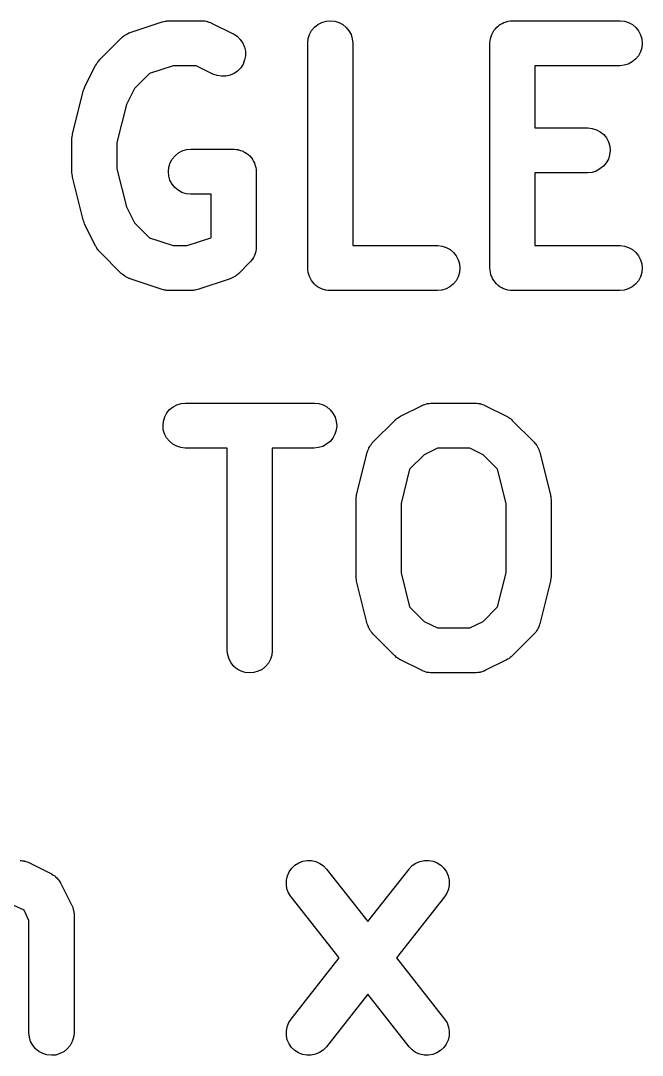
# Model space of a CAD drawing. Extents: x 74 to 212, y -170 to -83.
# Drawn here: x 195.15 to 199.29, y -112.3 to -105.4 of the extents above; entities that cross this region are included whole.
import ezdxf

# ---------------------------------------------------------------- set-up
doc = ezdxf.new("R2010")
doc.units = 0
doc.header["$MEASUREMENT"] = 0
doc.layers.add('BLACK', color=7, linetype='CONTINUOUS')

msp = doc.modelspace()

# ---------------------------------------------------------------- linework, layer by layer
at = {"layer": 'BLACK', "linetype": 'CONTINUOUS'}
for p, q in [((195.88, -105.483), (196.094, -105.412)), ((196.094, -105.412), (196.096, -105.411)), ((196.096, -105.411), (196.104, -105.41)), ((196.104, -105.41), (196.113, -105.407)), ((196.113, -105.407), (196.119, -105.407)), ((196.119, -105.407), (196.125, -105.405)), ((196.125, -105.405), (196.133, -105.405)), ((196.133, -105.405), (196.142, -105.404)), ((196.142, -105.404), (196.356, -105.404)), ((196.356, -105.404), (196.358, -105.404)), ((196.358, -105.404), (196.362, -105.405)), ((196.362, -105.405), (196.367, -105.405)), ((196.367, -105.405), (196.377, -105.406)), ((196.377, -105.406), (196.387, -105.408)), ((196.387, -105.408), (196.391, -105.409)), ((196.391, -105.409), (196.396, -105.41)), ((196.396, -105.41), (196.405, -105.413)), ((196.405, -105.413), (196.415, -105.416)), ((196.415, -105.416), (196.419, -105.419)), ((196.419, -105.419), (196.423, -105.42)), ((196.423, -105.42), (196.566, -105.492)), ((197.108, -105.447), (197.131, -105.429)), ((197.131, -105.429), (197.157, -105.415)), ((197.157, -105.415), (197.185, -105.407)), ((197.185, -105.407), (197.214, -105.404)), ((197.214, -105.404), (197.243, -105.407)), ((197.243, -105.407), (197.271, -105.416)), ((197.271, -105.416), (197.297, -105.43)), ((197.297, -105.43), (197.32, -105.449)), ((198.333, -105.438), (198.344, -105.429)), ((198.344, -105.429), (198.345, -105.429)), ((198.345, -105.429), (198.358, -105.422)), ((198.345, -105.429), (198.345, -105.429)), ((198.358, -105.422), (198.37, -105.416)), ((198.37, -105.416), (198.371, -105.415)), ((198.371, -105.415), (198.385, -105.411)), ((198.371, -105.415), (198.371, -105.415)), ((198.385, -105.411), (198.398, -105.407)), ((198.398, -105.407), (198.399, -105.407)), ((198.399, -105.407), (198.413, -105.406)), ((198.399, -105.407), (198.399, -105.407)), ((198.413, -105.406), (198.427, -105.404)), ((198.427, -105.404), (199.142, -105.404)), ((199.142, -105.404), (199.144, -105.404)), ((199.144, -105.404), (199.173, -105.408)), ((199.173, -105.408), (199.201, -105.416)), ((199.201, -105.416), (199.226, -105.43)), ((199.226, -105.43), (199.249, -105.449)), ((195.838, -105.506), (195.846, -105.5)), ((195.846, -105.5), (195.85, -105.498)), ((195.85, -105.498), (195.853, -105.495)), ((195.853, -105.495), (195.863, -105.491)), ((195.863, -105.491), (195.872, -105.486)), ((195.872, -105.486), (195.876, -105.485)), ((195.876, -105.485), (195.88, -105.483)), ((196.566, -105.492), (196.568, -105.492)), ((196.568, -105.492), (196.592, -105.508)), ((197.066, -105.523), (197.075, -105.495)), ((197.075, -105.495), (197.089, -105.47)), ((197.089, -105.47), (197.108, -105.447)), ((197.32, -105.449), (197.338, -105.471)), ((197.338, -105.471), (197.352, -105.497)), ((197.352, -105.497), (197.36, -105.525)), ((198.285, -105.51), (198.289, -105.496)), ((198.289, -105.496), (198.29, -105.495)), ((198.289, -105.496), (198.289, -105.496)), ((198.29, -105.495), (198.296, -105.483)), ((198.296, -105.483), (198.303, -105.47)), ((198.303, -105.47), (198.303, -105.47)), ((198.303, -105.47), (198.304, -105.47)), ((198.304, -105.47), (198.313, -105.459)), ((198.313, -105.459), (198.322, -105.448)), ((198.322, -105.447), (198.333, -105.438)), ((198.322, -105.448), (198.322, -105.447)), ((198.322, -105.447), (198.322, -105.447)), ((199.249, -105.449), (199.267, -105.472)), ((199.267, -105.472), (199.281, -105.498)), ((199.281, -105.498), (199.289, -105.526)), ((195.678, -105.662), (195.821, -105.52)), ((195.821, -105.52), (195.823, -105.518)), ((195.823, -105.518), (195.826, -105.515)), ((195.826, -105.515), (195.829, -105.512)), ((195.829, -105.512), (195.838, -105.506)), ((196.592, -105.508), (196.613, -105.529)), ((196.613, -105.529), (196.63, -105.553)), ((196.63, -105.553), (196.642, -105.58)), ((197.063, -105.552), (197.066, -105.523)), ((197.063, -105.554), (197.063, -105.552)), ((197.063, -107.054), (197.063, -105.554)), ((197.36, -105.525), (197.363, -105.554)), ((197.363, -105.554), (197.363, -106.904)), ((198.277, -105.552), (198.279, -105.538)), ((198.277, -105.553), (198.277, -105.552)), ((198.277, -105.554), (198.277, -105.553)), ((198.277, -105.553), (198.277, -105.553)), ((198.277, -105.553), (198.277, -105.553)), ((198.277, -107.054), (198.277, -105.554)), ((198.279, -105.538), (198.28, -105.524)), ((198.28, -105.524), (198.281, -105.524)), ((198.281, -105.523), (198.285, -105.51)), ((198.281, -105.524), (198.281, -105.523)), ((199.289, -105.526), (199.292, -105.555)), ((199.292, -105.555), (199.289, -105.584)), ((196.642, -105.58), (196.648, -105.608)), ((196.648, -105.638), (196.643, -105.666)), ((196.648, -105.608), (196.648, -105.638)), ((199.266, -105.638), (199.247, -105.661)), ((199.28, -105.612), (199.266, -105.638)), ((199.289, -105.584), (199.28, -105.612)), ((195.579, -105.844), (195.65, -105.701)), ((195.65, -105.701), (195.651, -105.7)), ((195.651, -105.7), (195.656, -105.693)), ((195.656, -105.693), (195.66, -105.685)), ((195.66, -105.685), (195.664, -105.68)), ((195.664, -105.68), (195.667, -105.675)), ((195.667, -105.675), (195.673, -105.669)), ((195.673, -105.669), (195.678, -105.662)), ((196.166, -105.704), (196.008, -105.757)), ((196.321, -105.704), (196.166, -105.704)), ((196.432, -105.76), (196.321, -105.704)), ((196.632, -105.694), (196.617, -105.718)), ((196.643, -105.666), (196.632, -105.694)), ((199.142, -105.704), (198.577, -105.704)), ((198.577, -105.704), (198.577, -106.119)), ((199.171, -105.701), (199.142, -105.704)), ((199.199, -105.693), (199.171, -105.701)), ((199.225, -105.679), (199.199, -105.693)), ((199.247, -105.661), (199.225, -105.679)), ((196.008, -105.757), (195.908, -105.857)), ((196.459, -105.77), (196.432, -105.76)), ((196.488, -105.775), (196.459, -105.77)), ((196.517, -105.775), (196.488, -105.775)), ((196.546, -105.768), (196.517, -105.775)), ((196.573, -105.756), (196.546, -105.768)), ((196.596, -105.74), (196.573, -105.756)), ((196.617, -105.718), (196.596, -105.74)), ((195.573, -105.859), (195.578, -105.846)), ((195.578, -105.846), (195.579, -105.845)), ((195.579, -105.845), (195.579, -105.844)), ((195.496, -106.161), (195.568, -105.875)), ((195.568, -105.872), (195.573, -105.859)), ((195.568, -105.873), (195.568, -105.872)), ((195.568, -105.872), (195.568, -105.872)), ((195.568, -105.875), (195.568, -105.873)), ((195.908, -105.857), (195.855, -105.964)), ((195.855, -105.964), (195.792, -106.216)), ((198.577, -106.119), (198.927, -106.119)), ((198.927, -106.119), (198.929, -106.119)), ((198.929, -106.119), (198.959, -106.122)), ((198.959, -106.122), (198.986, -106.131)), ((195.492, -106.19), (195.494, -106.178)), ((195.492, -106.192), (195.492, -106.19)), ((195.494, -106.178), (195.495, -106.166)), ((195.495, -106.166), (195.496, -106.163)), ((195.496, -106.163), (195.496, -106.161)), ((198.986, -106.131), (199.012, -106.145)), ((199.012, -106.145), (199.035, -106.164)), ((199.035, -106.164), (199.053, -106.186)), ((199.053, -106.186), (199.066, -106.212)), ((195.492, -106.195), (195.492, -106.192)), ((195.492, -106.197), (195.492, -106.195)), ((195.492, -106.411), (195.492, -106.197)), ((195.792, -106.216), (195.792, -106.393)), ((199.066, -106.212), (199.075, -106.24)), ((199.075, -106.24), (199.077, -106.27)), ((196.146, -106.353), (196.16, -106.328)), ((196.16, -106.328), (196.179, -106.305)), ((196.179, -106.305), (196.202, -106.286)), ((196.202, -106.286), (196.227, -106.273)), ((196.227, -106.273), (196.255, -106.264)), ((196.255, -106.264), (196.285, -106.261)), ((196.285, -106.261), (196.57, -106.261)), ((196.57, -106.261), (196.571, -106.261)), ((196.571, -106.261), (196.571, -106.261)), ((196.571, -106.261), (196.571, -106.261)), ((196.571, -106.261), (196.572, -106.261)), ((196.572, -106.261), (196.586, -106.263)), ((196.586, -106.263), (196.6, -106.264)), ((196.6, -106.264), (196.601, -106.265)), ((196.601, -106.265), (196.601, -106.265)), ((196.601, -106.265), (196.615, -106.269)), ((196.615, -106.269), (196.628, -106.273)), ((196.628, -106.273), (196.629, -106.273)), ((196.629, -106.273), (196.629, -106.274)), ((196.629, -106.274), (196.642, -106.28)), ((196.642, -106.28), (196.654, -106.287)), ((196.654, -106.287), (196.655, -106.287)), ((196.655, -106.287), (196.655, -106.288)), ((196.655, -106.288), (196.666, -106.297)), ((196.666, -106.297), (196.677, -106.306)), ((196.677, -106.306), (196.677, -106.306)), ((196.677, -106.306), (196.677, -106.306)), ((196.677, -106.306), (196.686, -106.317)), ((196.686, -106.317), (196.695, -106.328)), ((196.695, -106.328), (196.695, -106.329)), ((196.695, -106.329), (196.696, -106.329)), ((196.696, -106.329), (196.702, -106.342)), ((199.066, -106.327), (199.052, -106.352)), ((199.074, -106.299), (199.066, -106.327)), ((199.077, -106.27), (199.074, -106.299)), ((195.792, -106.393), (195.855, -106.645)), ((196.135, -106.41), (196.138, -106.381)), ((196.138, -106.381), (196.146, -106.353)), ((196.702, -106.342), (196.709, -106.354)), ((196.709, -106.354), (196.709, -106.355)), ((196.709, -106.355), (196.709, -106.355)), ((196.709, -106.355), (196.713, -106.369)), ((196.713, -106.369), (196.717, -106.382)), ((196.717, -106.382), (196.717, -106.383)), ((196.717, -106.383), (196.718, -106.383)), ((196.718, -106.383), (196.719, -106.397)), ((196.719, -106.397), (196.72, -106.411)), ((199.01, -106.393), (198.985, -106.407)), ((199.033, -106.375), (199.01, -106.393)), ((199.052, -106.352), (199.033, -106.375)), ((195.492, -106.414), (195.492, -106.411)), ((195.492, -106.417), (195.492, -106.414)), ((195.493, -106.429), (195.492, -106.417)), ((195.495, -106.441), (195.493, -106.429)), ((195.495, -106.443), (195.495, -106.441)), ((195.496, -106.446), (195.495, -106.443)), ((195.496, -106.448), (195.496, -106.446)), ((195.568, -106.733), (195.496, -106.448)), ((196.137, -106.44), (196.135, -106.41)), ((196.145, -106.468), (196.137, -106.44)), ((196.72, -106.411), (196.72, -106.911)), ((198.927, -106.419), (198.577, -106.419)), ((198.577, -106.419), (198.577, -106.904)), ((198.957, -106.416), (198.927, -106.419)), ((198.985, -106.407), (198.957, -106.416)), ((196.159, -106.494), (196.145, -106.468)), ((196.177, -106.516), (196.159, -106.494)), ((196.2, -106.535), (196.177, -106.516)), ((196.225, -106.549), (196.2, -106.535)), ((196.253, -106.558), (196.225, -106.549)), ((196.282, -106.561), (196.253, -106.558)), ((196.285, -106.561), (196.282, -106.561)), ((196.42, -106.561), (196.285, -106.561)), ((196.42, -106.849), (196.42, -106.561)), ((195.855, -106.645), (195.908, -106.751)), ((195.568, -106.734), (195.568, -106.733)), ((195.568, -106.735), (195.568, -106.734)), ((195.573, -106.748), (195.568, -106.735)), ((195.577, -106.761), (195.573, -106.748)), ((195.578, -106.762), (195.577, -106.761)), ((195.579, -106.764), (195.578, -106.762)), ((195.578, -106.762), (195.578, -106.762)), ((195.65, -106.907), (195.579, -106.764)), ((195.908, -106.751), (196.008, -106.852)), ((196.008, -106.852), (196.166, -106.904)), ((196.26, -106.904), (196.418, -106.852)), ((196.418, -106.852), (196.42, -106.849)), ((195.655, -106.914), (195.65, -106.907)), ((195.659, -106.922), (195.655, -106.914)), ((195.663, -106.927), (195.659, -106.922)), ((195.666, -106.932), (195.663, -106.927)), ((195.672, -106.938), (195.666, -106.932)), ((195.677, -106.945), (195.672, -106.938)), ((195.678, -106.946), (195.677, -106.945)), ((195.821, -107.089), (195.678, -106.946)), ((196.166, -106.904), (196.26, -106.904)), ((196.717, -106.943), (196.713, -106.956)), ((196.719, -106.927), (196.717, -106.941)), ((196.717, -106.941), (196.717, -106.942)), ((196.717, -106.942), (196.717, -106.943)), ((196.72, -106.913), (196.719, -106.927)), ((196.72, -106.911), (196.72, -106.912)), ((196.72, -106.912), (196.72, -106.912)), ((196.72, -106.912), (196.72, -106.912)), ((196.72, -106.912), (196.72, -106.913)), ((197.363, -106.904), (197.927, -106.904)), ((197.927, -106.904), (197.929, -106.904)), ((197.929, -106.904), (197.959, -106.908)), ((197.959, -106.908), (197.986, -106.916)), ((197.986, -106.916), (198.012, -106.93)), ((198.012, -106.93), (198.035, -106.949)), ((198.035, -106.949), (198.053, -106.972)), ((198.577, -106.904), (199.142, -106.904)), ((199.142, -106.904), (199.144, -106.904)), ((199.144, -106.904), (199.173, -106.908)), ((199.173, -106.908), (199.201, -106.916)), ((199.201, -106.916), (199.226, -106.93)), ((199.226, -106.93), (199.249, -106.949)), ((199.249, -106.949), (199.267, -106.972)), ((196.676, -107.017), (196.605, -107.089)), ((196.685, -107.007), (196.676, -107.017)), ((196.694, -106.996), (196.685, -107.007)), ((196.695, -106.995), (196.694, -106.995)), ((196.694, -106.995), (196.694, -106.996)), ((196.701, -106.983), (196.695, -106.995)), ((196.708, -106.97), (196.701, -106.983)), ((196.709, -106.969), (196.708, -106.97)), ((196.708, -106.97), (196.708, -106.97)), ((196.713, -106.956), (196.709, -106.969)), ((198.053, -106.972), (198.066, -106.998)), ((198.066, -106.998), (198.075, -107.026)), ((199.267, -106.972), (199.281, -106.998)), ((199.281, -106.998), (199.289, -107.026)), ((197.064, -107.068), (197.063, -107.054)), ((197.066, -107.082), (197.064, -107.068)), ((197.066, -107.083), (197.066, -107.082)), ((197.07, -107.097), (197.066, -107.083)), ((197.066, -107.083), (197.066, -107.083)), ((198.074, -107.084), (198.066, -107.112)), ((198.077, -107.055), (198.074, -107.084)), ((198.075, -107.026), (198.077, -107.055)), ((198.279, -107.068), (198.277, -107.054)), ((198.28, -107.082), (198.279, -107.068)), ((198.28, -107.083), (198.28, -107.082)), ((198.284, -107.097), (198.28, -107.083)), ((198.28, -107.083), (198.28, -107.083)), ((199.289, -107.084), (199.28, -107.112)), ((199.289, -107.026), (199.292, -107.055)), ((199.292, -107.055), (199.289, -107.084)), ((195.825, -107.092), (195.821, -107.089)), ((195.828, -107.095), (195.825, -107.092)), ((195.836, -107.101), (195.828, -107.095)), ((195.844, -107.107), (195.836, -107.101)), ((195.848, -107.11), (195.844, -107.107)), ((195.851, -107.112), (195.848, -107.11)), ((195.861, -107.116), (195.851, -107.112)), ((195.87, -107.121), (195.861, -107.116)), ((195.874, -107.123), (195.87, -107.121)), ((195.878, -107.124), (195.874, -107.123)), ((195.88, -107.125), (195.878, -107.124)), ((196.094, -107.197), (195.88, -107.125)), ((196.546, -107.125), (196.332, -107.197)), ((196.55, -107.123), (196.546, -107.125)), ((196.555, -107.122), (196.55, -107.123)), ((196.564, -107.117), (196.555, -107.122)), ((196.573, -107.113), (196.564, -107.117)), ((196.577, -107.111), (196.573, -107.113)), ((196.58, -107.109), (196.577, -107.111)), ((196.589, -107.102), (196.58, -107.109)), ((196.597, -107.096), (196.589, -107.102)), ((196.6, -107.093), (196.597, -107.096)), ((196.603, -107.09), (196.6, -107.093)), ((196.605, -107.089), (196.603, -107.09)), ((197.074, -107.11), (197.07, -107.097)), ((197.074, -107.111), (197.074, -107.11)), ((197.081, -107.124), (197.074, -107.111)), ((197.074, -107.111), (197.074, -107.111)), ((197.088, -107.136), (197.081, -107.124)), ((197.088, -107.137), (197.088, -107.136)), ((197.097, -107.148), (197.088, -107.137)), ((197.088, -107.137), (197.088, -107.137)), ((197.106, -107.159), (197.097, -107.148)), ((198.052, -107.138), (198.033, -107.161)), ((198.066, -107.112), (198.052, -107.138)), ((198.288, -107.11), (198.284, -107.097)), ((198.289, -107.111), (198.288, -107.11)), ((198.295, -107.124), (198.289, -107.111)), ((198.289, -107.111), (198.289, -107.111)), ((198.302, -107.136), (198.295, -107.124)), ((198.302, -107.137), (198.302, -107.136)), ((198.311, -107.148), (198.302, -107.137)), ((198.302, -107.137), (198.302, -107.137)), ((198.32, -107.159), (198.311, -107.148)), ((199.266, -107.138), (199.247, -107.161)), ((199.28, -107.112), (199.266, -107.138)), ((196.102, -107.198), (196.094, -107.197)), ((196.11, -107.201), (196.102, -107.198)), ((196.117, -107.202), (196.11, -107.201)), ((196.123, -107.203), (196.117, -107.202)), ((196.131, -107.203), (196.123, -107.203)), ((196.14, -107.204), (196.131, -107.203)), ((196.142, -107.204), (196.14, -107.204)), ((196.285, -107.204), (196.142, -107.204)), ((196.293, -107.203), (196.285, -107.204)), ((196.301, -107.203), (196.293, -107.203)), ((196.307, -107.202), (196.301, -107.203)), ((196.314, -107.201), (196.307, -107.202)), ((196.322, -107.199), (196.314, -107.201)), ((196.33, -107.197), (196.322, -107.199)), ((196.332, -107.197), (196.33, -107.197)), ((197.106, -107.16), (197.106, -107.159)), ((197.107, -107.16), (197.106, -107.16)), ((197.118, -107.169), (197.107, -107.16)), ((197.128, -107.178), (197.118, -107.169)), ((197.129, -107.178), (197.128, -107.178)), ((197.129, -107.179), (197.129, -107.178)), ((197.142, -107.185), (197.129, -107.179)), ((197.154, -107.192), (197.142, -107.185)), ((197.155, -107.193), (197.154, -107.192)), ((197.154, -107.192), (197.154, -107.192)), ((197.168, -107.197), (197.155, -107.193)), ((197.182, -107.201), (197.168, -107.197)), ((197.183, -107.201), (197.182, -107.201)), ((197.182, -107.201), (197.182, -107.201)), ((197.197, -107.203), (197.183, -107.201)), ((197.211, -107.204), (197.197, -107.203)), ((197.212, -107.204), (197.211, -107.204)), ((197.213, -107.204), (197.212, -107.204)), ((197.212, -107.204), (197.212, -107.204)), ((197.212, -107.204), (197.212, -107.204)), ((197.927, -107.204), (197.213, -107.204)), ((197.957, -107.201), (197.927, -107.204)), ((197.985, -107.193), (197.957, -107.201)), ((198.01, -107.179), (197.985, -107.193)), ((198.033, -107.161), (198.01, -107.179)), ((198.321, -107.16), (198.32, -107.159)), ((198.332, -107.169), (198.321, -107.16)), ((198.321, -107.16), (198.321, -107.16)), ((198.343, -107.178), (198.332, -107.169)), ((198.343, -107.179), (198.343, -107.178)), ((198.343, -107.178), (198.343, -107.178)), ((198.356, -107.185), (198.343, -107.179)), ((198.368, -107.192), (198.356, -107.185)), ((198.369, -107.192), (198.368, -107.192)), ((198.369, -107.193), (198.369, -107.192)), ((198.383, -107.197), (198.369, -107.193)), ((198.396, -107.201), (198.383, -107.197)), ((198.397, -107.201), (198.396, -107.201)), ((198.411, -107.203), (198.397, -107.201)), ((198.397, -107.201), (198.397, -107.201)), ((198.425, -107.204), (198.411, -107.203)), ((198.426, -107.204), (198.425, -107.204)), ((198.427, -107.204), (198.426, -107.204)), ((198.426, -107.204), (198.426, -107.204)), ((198.426, -107.204), (198.426, -107.204)), ((199.142, -107.204), (198.427, -107.204)), ((199.171, -107.201), (199.142, -107.204)), ((199.199, -107.193), (199.171, -107.201)), ((199.225, -107.179), (199.199, -107.193)), ((199.247, -107.161), (199.225, -107.179)), ((196.143, -107.998), (196.166, -107.979)), ((196.166, -107.979), (196.192, -107.966)), ((196.192, -107.966), (196.22, -107.957)), ((196.22, -107.957), (196.249, -107.954)), ((196.249, -107.954), (197.106, -107.954)), ((197.106, -107.954), (197.108, -107.954)), ((197.108, -107.954), (197.137, -107.958)), ((197.137, -107.958), (197.165, -107.966)), ((197.165, -107.966), (197.191, -107.98)), ((197.191, -107.98), (197.213, -107.999)), ((197.682, -108.042), (197.825, -107.97)), ((197.825, -107.97), (197.826, -107.969)), ((197.826, -107.969), (197.831, -107.968)), ((197.831, -107.968), (197.834, -107.966)), ((197.834, -107.966), (197.844, -107.963)), ((197.844, -107.963), (197.854, -107.959)), ((197.854, -107.959), (197.858, -107.958)), ((197.858, -107.958), (197.863, -107.957)), ((197.863, -107.957), (197.873, -107.956)), ((197.873, -107.956), (197.883, -107.955)), ((197.883, -107.955), (197.887, -107.955)), ((197.887, -107.955), (197.892, -107.954)), ((197.892, -107.954), (198.177, -107.954)), ((198.177, -107.954), (198.179, -107.954)), ((198.179, -107.954), (198.184, -107.955)), ((198.184, -107.955), (198.188, -107.955)), ((198.188, -107.955), (198.198, -107.956)), ((198.198, -107.956), (198.209, -107.958)), ((198.209, -107.958), (198.213, -107.959)), ((198.213, -107.959), (198.217, -107.96)), ((198.217, -107.96), (198.227, -107.963)), ((198.227, -107.963), (198.236, -107.966)), ((198.236, -107.966), (198.24, -107.969)), ((198.24, -107.969), (198.244, -107.97)), ((198.244, -107.97), (198.387, -108.042)), ((196.102, -108.074), (196.111, -108.046)), ((196.111, -108.046), (196.124, -108.02)), ((196.124, -108.02), (196.143, -107.998)), ((197.213, -107.999), (197.231, -108.022)), ((197.231, -108.022), (197.245, -108.048)), ((197.245, -108.048), (197.253, -108.076)), ((197.657, -108.057), (197.662, -108.054)), ((197.662, -108.054), (197.667, -108.05)), ((197.667, -108.05), (197.675, -108.046)), ((197.675, -108.046), (197.682, -108.042)), ((198.387, -108.042), (198.389, -108.042)), ((198.389, -108.042), (198.396, -108.047)), ((198.396, -108.047), (198.404, -108.051)), ((198.404, -108.051), (198.408, -108.055)), ((196.099, -108.103), (196.102, -108.074)), ((196.101, -108.132), (196.099, -108.103)), ((197.253, -108.076), (197.256, -108.105)), ((197.256, -108.105), (197.253, -108.134)), ((197.5, -108.212), (197.643, -108.07)), ((197.643, -108.07), (197.644, -108.068)), ((197.644, -108.068), (197.651, -108.063)), ((197.651, -108.063), (197.657, -108.057)), ((198.408, -108.055), (198.414, -108.058)), ((198.414, -108.058), (198.42, -108.064)), ((198.42, -108.064), (198.426, -108.07)), ((198.426, -108.07), (198.569, -108.212)), ((196.11, -108.16), (196.101, -108.132)), ((196.123, -108.186), (196.11, -108.16)), ((196.142, -108.209), (196.123, -108.186)), ((197.23, -108.188), (197.212, -108.211)), ((197.244, -108.162), (197.23, -108.188)), ((197.253, -108.134), (197.244, -108.162)), ((196.164, -108.228), (196.142, -108.209)), ((196.19, -108.242), (196.164, -108.228)), ((196.218, -108.251), (196.19, -108.242)), ((196.247, -108.254), (196.218, -108.251)), ((196.249, -108.254), (196.247, -108.254)), ((196.527, -108.254), (196.249, -108.254)), ((196.527, -109.604), (196.527, -108.254)), ((197.106, -108.254), (196.827, -108.254)), ((196.827, -108.254), (196.827, -109.604)), ((197.135, -108.251), (197.106, -108.254)), ((197.163, -108.243), (197.135, -108.251)), ((197.189, -108.229), (197.163, -108.243)), ((197.212, -108.211), (197.189, -108.229)), ((197.464, -108.271), (197.467, -108.261)), ((197.467, -108.261), (197.47, -108.257)), ((197.47, -108.257), (197.471, -108.253)), ((197.471, -108.253), (197.476, -108.244)), ((197.476, -108.244), (197.481, -108.235)), ((197.481, -108.235), (197.484, -108.232)), ((197.484, -108.232), (197.487, -108.228)), ((197.487, -108.228), (197.493, -108.22)), ((197.493, -108.22), (197.5, -108.212)), ((197.927, -108.254), (197.838, -108.299)), ((198.142, -108.254), (197.927, -108.254)), ((198.231, -108.299), (198.142, -108.254)), ((198.569, -108.212), (198.571, -108.214)), ((198.571, -108.214), (198.577, -108.222)), ((198.577, -108.222), (198.584, -108.229)), ((198.584, -108.229), (198.586, -108.233)), ((198.586, -108.233), (198.589, -108.237)), ((198.589, -108.237), (198.594, -108.246)), ((198.594, -108.246), (198.599, -108.255)), ((198.599, -108.255), (198.6, -108.259)), ((198.6, -108.259), (198.602, -108.263)), ((197.389, -108.568), (197.46, -108.282)), ((197.46, -108.282), (197.461, -108.28)), ((197.461, -108.28), (197.464, -108.271)), ((197.838, -108.299), (197.741, -108.395)), ((198.328, -108.395), (198.231, -108.299)), ((198.602, -108.263), (198.605, -108.273)), ((198.605, -108.273), (198.609, -108.282)), ((198.609, -108.282), (198.68, -108.568)), ((197.741, -108.395), (197.685, -108.623)), ((198.385, -108.623), (198.328, -108.395)), ((197.385, -108.597), (197.386, -108.585)), ((197.385, -108.6), (197.385, -108.597)), ((197.385, -108.602), (197.385, -108.6)), ((197.385, -108.604), (197.385, -108.602)), ((197.385, -109.104), (197.385, -108.604)), ((197.386, -108.585), (197.388, -108.573)), ((197.388, -108.573), (197.389, -108.571)), ((197.389, -108.571), (197.389, -108.568)), ((198.68, -108.568), (198.681, -108.57)), ((198.681, -108.57), (198.681, -108.573)), ((198.681, -108.573), (198.682, -108.575)), ((198.682, -108.575), (198.683, -108.587)), ((198.683, -108.587), (198.684, -108.599)), ((198.684, -108.599), (198.684, -108.602)), ((198.684, -108.602), (198.685, -108.604)), ((198.685, -108.604), (198.685, -109.104)), ((197.685, -108.623), (197.685, -109.086)), ((198.385, -109.086), (198.385, -108.623)), ((197.685, -109.086), (197.741, -109.313)), ((198.328, -109.313), (198.385, -109.086)), ((197.385, -109.107), (197.385, -109.104)), ((197.385, -109.11), (197.385, -109.107)), ((197.386, -109.121), (197.385, -109.11)), ((197.387, -109.133), (197.386, -109.121)), ((197.388, -109.136), (197.387, -109.133)), ((197.389, -109.139), (197.388, -109.136)), ((197.389, -109.141), (197.389, -109.139)), ((197.46, -109.426), (197.389, -109.141)), ((198.68, -109.141), (198.609, -109.426)), ((198.681, -109.135), (198.68, -109.138)), ((198.68, -109.138), (198.68, -109.141)), ((198.683, -109.124), (198.681, -109.135)), ((198.684, -109.112), (198.683, -109.124)), ((198.685, -109.106), (198.684, -109.109)), ((198.684, -109.109), (198.684, -109.112)), ((198.685, -109.104), (198.685, -109.106)), ((197.741, -109.313), (197.838, -109.41)), ((198.231, -109.41), (198.328, -109.313)), ((197.464, -109.436), (197.46, -109.426)), ((197.838, -109.41), (197.927, -109.454)), ((198.142, -109.454), (198.231, -109.41)), ((198.608, -109.428), (198.605, -109.438)), ((198.609, -109.426), (198.608, -109.428)), ((197.467, -109.446), (197.464, -109.436)), ((197.469, -109.45), (197.467, -109.446)), ((197.47, -109.454), (197.469, -109.45)), ((197.475, -109.463), (197.47, -109.454)), ((197.48, -109.472), (197.475, -109.463)), ((197.483, -109.475), (197.48, -109.472)), ((197.485, -109.479), (197.483, -109.475)), ((197.492, -109.487), (197.485, -109.479)), ((197.498, -109.495), (197.492, -109.487)), ((197.5, -109.496), (197.498, -109.495)), ((197.643, -109.639), (197.5, -109.496)), ((197.927, -109.454), (198.142, -109.454)), ((198.569, -109.496), (198.426, -109.639)), ((198.576, -109.488), (198.569, -109.496)), ((198.583, -109.481), (198.576, -109.488)), ((198.585, -109.477), (198.583, -109.481)), ((198.588, -109.473), (198.585, -109.477)), ((198.593, -109.464), (198.588, -109.473)), ((198.598, -109.456), (198.593, -109.464)), ((198.599, -109.452), (198.598, -109.456)), ((198.602, -109.448), (198.599, -109.452)), ((198.605, -109.438), (198.602, -109.448)), ((196.53, -109.633), (196.527, -109.604)), ((196.539, -109.661), (196.53, -109.633)), ((196.824, -109.635), (196.815, -109.663)), ((196.827, -109.606), (196.824, -109.635)), ((196.827, -109.604), (196.827, -109.606)), ((197.649, -109.644), (197.643, -109.639)), ((198.425, -109.64), (198.418, -109.646)), ((198.426, -109.639), (198.425, -109.64)), ((196.552, -109.687), (196.539, -109.661)), ((196.571, -109.71), (196.552, -109.687)), ((196.593, -109.729), (196.571, -109.71)), ((196.801, -109.689), (196.782, -109.711)), ((196.815, -109.663), (196.801, -109.689)), ((197.655, -109.65), (197.649, -109.644)), ((197.661, -109.654), (197.655, -109.65)), ((197.665, -109.657), (197.661, -109.654)), ((197.673, -109.661), (197.665, -109.657)), ((197.68, -109.666), (197.673, -109.661)), ((197.682, -109.667), (197.68, -109.666)), ((197.825, -109.738), (197.682, -109.667)), ((198.387, -109.667), (198.244, -109.738)), ((198.394, -109.663), (198.387, -109.667)), ((198.402, -109.659), (198.394, -109.663)), ((198.407, -109.655), (198.402, -109.659)), ((198.412, -109.651), (198.407, -109.655)), ((198.418, -109.646), (198.412, -109.651)), ((196.619, -109.743), (196.593, -109.729)), ((196.647, -109.751), (196.619, -109.743)), ((196.676, -109.754), (196.647, -109.751)), ((196.705, -109.752), (196.676, -109.754)), ((196.734, -109.743), (196.705, -109.752)), ((196.76, -109.73), (196.734, -109.743)), ((196.782, -109.711), (196.76, -109.73)), ((197.829, -109.74), (197.825, -109.738)), ((197.833, -109.742), (197.829, -109.74)), ((197.842, -109.745), (197.833, -109.742)), ((197.852, -109.749), (197.842, -109.745)), ((197.856, -109.75), (197.852, -109.749)), ((197.86, -109.751), (197.856, -109.75)), ((197.871, -109.752), (197.86, -109.751)), ((197.881, -109.754), (197.871, -109.752)), ((197.885, -109.754), (197.881, -109.754)), ((197.89, -109.754), (197.885, -109.754)), ((197.892, -109.754), (197.89, -109.754)), ((198.177, -109.754), (197.892, -109.754)), ((198.182, -109.754), (198.177, -109.754)), ((198.186, -109.754), (198.182, -109.754)), ((198.196, -109.752), (198.186, -109.754)), ((198.207, -109.751), (198.196, -109.752)), ((198.211, -109.75), (198.207, -109.751)), ((198.215, -109.749), (198.211, -109.75)), ((198.225, -109.746), (198.215, -109.749)), ((198.235, -109.743), (198.225, -109.746)), ((198.238, -109.741), (198.235, -109.743)), ((198.243, -109.739), (198.238, -109.741)), ((198.244, -109.738), (198.243, -109.739)), ((195.148, -111.005), (195.153, -111.005)), ((195.153, -111.005), (195.163, -111.006)), ((195.163, -111.006), (195.173, -111.008)), ((195.173, -111.008), (195.177, -111.009)), ((195.177, -111.009), (195.181, -111.01)), ((195.181, -111.01), (195.191, -111.013)), ((195.191, -111.013), (195.201, -111.016)), ((195.201, -111.016), (195.205, -111.019)), ((195.205, -111.019), (195.209, -111.02)), ((195.209, -111.02), (195.352, -111.092)), ((196.978, -111.036), (197.003, -111.02)), ((197.003, -111.02), (197.031, -111.01)), ((197.031, -111.01), (197.059, -111.005)), ((197.059, -111.005), (197.089, -111.005)), ((197.089, -111.005), (197.117, -111.012)), ((197.117, -111.012), (197.144, -111.024)), ((197.784, -111.023), (197.811, -111.011)), ((197.811, -111.011), (197.84, -111.005)), ((197.84, -111.005), (197.869, -111.005)), ((197.869, -111.005), (197.898, -111.01)), ((197.898, -111.01), (197.925, -111.021)), ((197.925, -111.021), (197.949, -111.037)), ((196.928, -111.106), (196.94, -111.08)), ((196.94, -111.08), (196.957, -111.056)), ((196.957, -111.056), (196.978, -111.036)), ((197.144, -111.024), (197.168, -111.04)), ((197.168, -111.04), (197.188, -111.062)), ((197.188, -111.062), (197.463, -111.411)), ((197.463, -111.411), (197.738, -111.062)), ((197.738, -111.062), (197.739, -111.06)), ((197.739, -111.06), (197.76, -111.039)), ((197.76, -111.039), (197.784, -111.023)), ((197.949, -111.037), (197.97, -111.057)), ((197.97, -111.057), (197.987, -111.081)), ((197.987, -111.081), (197.999, -111.108)), ((195.352, -111.092), (195.353, -111.092)), ((195.353, -111.092), (195.356, -111.094)), ((195.356, -111.094), (195.359, -111.096)), ((195.359, -111.096), (195.368, -111.102)), ((195.368, -111.102), (195.378, -111.108)), ((195.378, -111.108), (195.38, -111.111)), ((195.38, -111.111), (195.383, -111.113)), ((195.383, -111.113), (195.391, -111.121)), ((195.391, -111.121), (195.399, -111.129)), ((195.399, -111.129), (195.401, -111.131)), ((195.401, -111.131), (195.403, -111.134)), ((195.403, -111.134), (195.409, -111.143)), ((195.409, -111.143), (195.416, -111.153)), ((195.416, -111.153), (195.417, -111.156)), ((195.417, -111.156), (195.419, -111.159)), ((195.419, -111.159), (195.49, -111.301)), ((196.921, -111.135), (196.928, -111.106)), ((196.921, -111.164), (196.921, -111.135)), ((197.999, -111.108), (198.005, -111.137)), ((198.005, -111.137), (198.005, -111.166)), ((196.925, -111.193), (196.921, -111.164)), ((196.936, -111.22), (196.925, -111.193)), ((196.951, -111.245), (196.936, -111.22)), ((197.99, -111.222), (197.974, -111.247)), ((198, -111.195), (197.99, -111.222)), ((198.005, -111.166), (198, -111.195)), ((196.952, -111.247), (196.951, -111.245)), ((197.272, -111.654), (196.952, -111.247)), ((197.974, -111.247), (197.654, -111.654)), ((195.173, -111.337), (195.106, -111.304)), ((195.206, -111.404), (195.173, -111.337)), ((195.49, -111.301), (195.491, -111.303)), ((195.491, -111.303), (195.493, -111.307)), ((195.493, -111.307), (195.495, -111.311)), ((195.495, -111.311), (195.498, -111.321)), ((195.498, -111.321), (195.501, -111.331)), ((195.501, -111.331), (195.502, -111.335)), ((195.502, -111.335), (195.503, -111.339)), ((195.503, -111.339), (195.504, -111.35)), ((195.504, -111.35), (195.506, -111.36)), ((195.506, -111.36), (195.506, -111.364)), ((195.506, -111.364), (195.506, -111.369)), ((195.206, -112.154), (195.206, -111.404)), ((195.506, -111.369), (195.506, -112.154)), ((196.952, -112.062), (197.272, -111.654)), ((197.654, -111.654), (197.974, -112.062)), ((197.463, -111.897), (197.188, -112.247)), ((197.738, -112.247), (197.463, -111.897)), ((196.921, -112.142), (196.926, -112.114)), ((196.926, -112.114), (196.937, -112.086)), ((196.937, -112.086), (196.952, -112.062)), ((197.974, -112.062), (197.975, -112.063)), ((197.975, -112.063), (197.991, -112.088)), ((197.991, -112.088), (198.001, -112.116)), ((198.001, -112.116), (198.006, -112.144)), ((195.209, -112.183), (195.206, -112.154)), ((195.217, -112.211), (195.209, -112.183)), ((195.503, -112.185), (195.494, -112.213)), ((195.506, -112.156), (195.503, -112.185)), ((195.506, -112.154), (195.506, -112.156)), ((196.921, -112.172), (196.921, -112.142)), ((196.927, -112.2), (196.921, -112.172)), ((198.005, -112.174), (197.998, -112.202)), ((198.006, -112.144), (198.005, -112.174)), ((195.231, -112.237), (195.217, -112.211)), ((195.25, -112.26), (195.231, -112.237)), ((195.272, -112.279), (195.25, -112.26)), ((195.461, -112.261), (195.438, -112.28)), ((195.48, -112.239), (195.461, -112.261)), ((195.494, -112.213), (195.48, -112.239)), ((196.939, -112.227), (196.927, -112.2)), ((196.956, -112.251), (196.939, -112.227)), ((196.977, -112.272), (196.956, -112.251)), ((197.187, -112.249), (197.166, -112.269)), ((197.188, -112.247), (197.187, -112.249)), ((197.758, -112.268), (197.738, -112.247)), ((197.969, -112.253), (197.948, -112.273)), ((197.986, -112.229), (197.969, -112.253)), ((197.998, -112.202), (197.986, -112.229)), ((195.298, -112.293), (195.272, -112.279)), ((195.326, -112.301), (195.298, -112.293)), ((195.355, -112.304), (195.326, -112.301)), ((195.384, -112.302), (195.355, -112.304)), ((195.412, -112.293), (195.384, -112.302)), ((195.438, -112.28), (195.412, -112.293)), ((197.001, -112.287), (196.977, -112.272)), ((197.028, -112.298), (197.001, -112.287)), ((197.057, -112.304), (197.028, -112.298)), ((197.087, -112.303), (197.057, -112.304)), ((197.115, -112.297), (197.087, -112.303)), ((197.142, -112.286), (197.115, -112.297)), ((197.166, -112.269), (197.142, -112.286)), ((197.782, -112.285), (197.758, -112.268)), ((197.809, -112.297), (197.782, -112.285)), ((197.838, -112.303), (197.809, -112.297)), ((197.867, -112.304), (197.838, -112.303)), ((197.896, -112.299), (197.867, -112.304)), ((197.923, -112.288), (197.896, -112.299)), ((197.948, -112.273), (197.923, -112.288))]:
    msp.add_line(p, q, dxfattribs=at)

doc.saveas('drawing.dxf')
